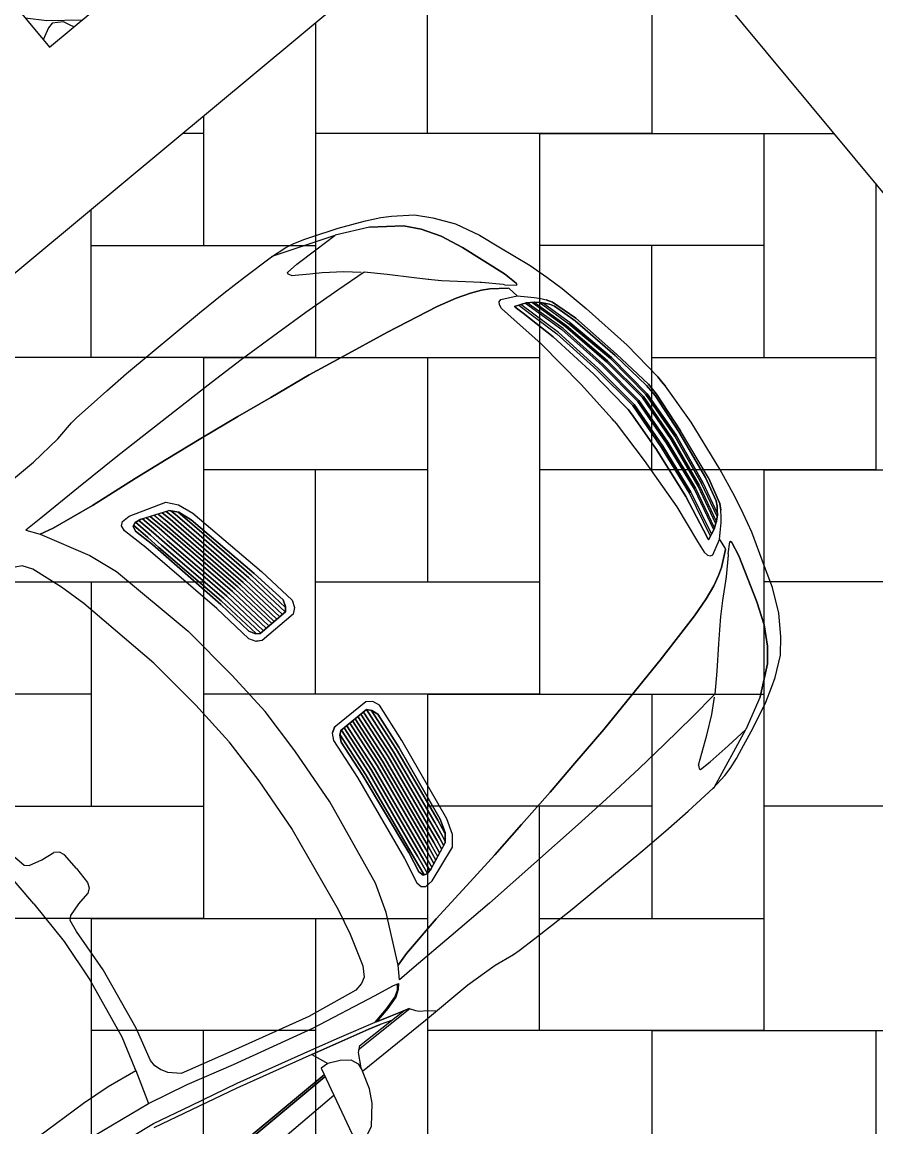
# Model space of a CAD drawing. Header units: millimetres. Extents: x 156050 to 369663, y -269476 to -128786.
# Drawn here: x 263119 to 265404, y -199447 to -196492 of the extents above; entities that cross this region are included whole.
import ezdxf

# ---------------------------------------------------------------- set-up
doc = ezdxf.new("R2010")
doc.units = ezdxf.units.MM
doc.header["$MEASUREMENT"] = 0
doc.linetypes.add('Wipeout_Contour', pattern=[1000, 0, -1000])
doc.layers.add('Situace - koordinační', color=7, linetype='Continuous')
doc.styles.add('GENEROVANÝ_STYL_1', font='Arial.ttf')
doc.dimstyles.new('GENEROVANÝ_STYL__1', dxfattribs={"dimtxt": 600, "dimasz": 456, "dimexe": 0.18, "dimexo": 0.0625, "dimgap": 0, "dimtad": 1, "dimdec": 0, "dimzin": 0, "dimdsep": 46, "dimtxsty": 'GENEROVANÝ_STYL_1', "dimblk": 'ARROWHEAD_2', "dimblk1": 'ARROWHEAD_2', "dimblk2": 'ARROWHEAD_2', "dimcen": 0.09, "dimse1": 1, "dimse2": 1, "dimclrd": 7, "dimclre": 7, "dimclrt": 7, "dimazin": 0, "dimtfac": 1, "dimtdec": 4, "dimtmove": 2, "dimatfit": 3, "dimfxl": 1, "dimtolj": 1, "dimtzin": 0, "dimarcsym": 0})
doc.dimstyles.new('GENEROVANÝ_STYL__2', dxfattribs={"dimtxt": 600, "dimasz": 456, "dimexe": 0.18, "dimexo": 0.0625, "dimgap": 0, "dimtad": 1, "dimdec": 0, "dimzin": 0, "dimdsep": 46, "dimtxsty": 'GENEROVANÝ_STYL_1', "dimblk": 'ARROWHEAD_2', "dimblk1": 'ARROWHEAD_2', "dimblk2": 'ARROWHEAD_2', "dimcen": 0.09, "dimse1": 1, "dimse2": 1, "dimclrd": 7, "dimclre": 7, "dimclrt": 7, "dimazin": 0, "dimtfac": 1, "dimtdec": 4, "dimtmove": 0, "dimatfit": 3, "dimfxl": 1, "dimtolj": 1, "dimtzin": 0, "dimarcsym": 0})

# ---------------------------------------------------------------- blocks, each defined once
blk = doc.blocks.new('*X11')
at = {"layer": 'Situace - koordinační', "color": 253, "linetype": 'Continuous', "lineweight": 13, "true_color": 0xa8a8a8}
for p, q in [((264804.5, -196201.5), (264804.5, -196789.2)), ((264204.5, -196789.2), (264204.5, -196244.5)), ((263904.5, -196494), (263904.5, -196789.2)), ((263904.5, -196494), (263904.5, -197389.2)), ((263604.5, -196743.4), (263604.5, -197089.2)), ((263604.5, -196789.2), (263549.4, -196789.2)), ((264804.5, -196789.2), (263904.5, -196789.2)), ((264504.5, -196789.2), (265293.2, -196789.2)), ((264504.5, -196789.2), (264504.5, -197689.2)), ((265104.5, -196789.2), (265104.5, -197389.2)), ((265404.5, -196923.1), (265404.5, -197689.2)), ((263304.5, -197389.2), (263304.5, -196992.9)), ((263304.5, -197089.2), (263904.5, -197089.2)), ((265104.5, -197089.2), (264504.5, -197089.2)), ((264804.5, -197689.2), (264804.5, -197089.2)), ((263904.5, -197389.2), (263004.5, -197389.2)), ((263604.5, -197389.2), (264504.5, -197389.2)), ((263604.5, -197389.2), (263604.5, -198289.2)), ((264204.5, -197389.2), (264204.5, -197989.2)), ((264504.5, -197389.2), (264504.5, -198289.2)), ((264804.5, -197389.2), (265404.5, -197389.2)), ((264204.5, -197689.2), (263604.5, -197689.2)), ((263904.5, -198289.2), (263904.5, -197689.2)), ((265404.5, -197689.2), (264504.5, -197689.2)), ((265104.5, -197689.2), (266004.5, -197689.2)), ((265104.5, -197689.2), (265104.5, -198589.2)), ((262704.5, -197989.2), (263604.5, -197989.2)), ((263304.5, -197989.2), (263304.5, -198589.2)), ((263604.5, -197989.2), (263604.5, -198889.2)), ((263904.5, -197989.2), (264504.5, -197989.2)), ((265704.5, -197989.2), (265104.5, -197989.2)), ((263304.5, -198289.2), (262704.5, -198289.2)), ((264504.5, -198289.2), (263604.5, -198289.2)), ((264204.5, -198289.2), (265104.5, -198289.2)), ((264204.5, -198289.2), (264204.5, -199189.2)), ((264804.5, -198289.2), (264804.5, -198889.2)), ((265104.5, -198289.2), (265104.5, -199189.2)), ((263004.5, -198589.2), (263604.5, -198589.2)), ((264804.5, -198589.2), (264204.5, -198589.2)), ((264504.5, -199189.2), (264504.5, -198589.2)), ((266004.5, -198589.2), (265104.5, -198589.2)), ((263604.5, -198889.2), (262704.5, -198889.2)), ((263304.5, -198889.2), (264204.5, -198889.2)), ((263304.5, -198889.2), (263304.5, -199789.2)), ((263904.5, -198889.2), (263904.5, -199489.2)), ((264204.5, -198889.2), (264204.5, -199789.2)), ((264504.5, -198889.2), (265104.5, -198889.2)), ((263904.5, -199189.2), (263304.5, -199189.2)), ((263604.5, -199789.2), (263604.5, -199189.2)), ((265104.5, -199189.2), (264204.5, -199189.2)), ((264804.5, -199189.2), (265704.5, -199189.2)), ((264804.5, -199189.2), (264804.5, -200089.2)), ((265404.5, -199189.2), (265404.5, -199789.2))]:
    blk.add_line(p, q, dxfattribs=at)
blk = doc.blocks.new('výplň_1')
at = {"color": 254, "linetype": 'Wipeout_Contour', "lineweight": 0, "ltscale": 14459165.28293714}
blk.add_wipeout([(257736.9, -202722.8), (257704.5, -202761.1), (257472.8, -203118.3), (257287.4, -203501.5), (257151.3, -203904.9), (257066.6, -204322.1), (257034.6, -204746.6), (257055.8, -205171.8), (257129.9, -205591), (257255.7, -205997.7), (257431.3, -206385.5), (257653.9, -206748.4), (293199.4, -249246.5), (293593.1, -249026.5), (259030.8, -207703.9), (259010.1, -207427.9), (259010.7, -207151.1), (259032.5, -206875.2), (259075.4, -206601.8), (259139.1, -206332.5), (259177.9, -206211.2), (260581.5, -208143.5), (260762.6, -208392.9), (294380.6, -248586.5), (294774.4, -248366.5), (262964.5, -210334.7), (261108.9, -208103.2), (260971.3, -207916.8), (260963.2, -207902.5), (260856.1, -207715.7), (260764.9, -207502.7), (260698.9, -207280.6), (260658.9, -207052.4), (260645.5, -206821.1), (260658.9, -206589.8), (260698.9, -206361.5), (260764.9, -206139.4), (260841.1, -205961.6), (261312, -206453), (268416.5, -200545.4), (264580.3, -195932), (259462.5, -200187.6), (257296.6, -202263.4)], dxfattribs=at).dxf.layer = 'Situace - koordinační'
at = {"layer": 'Situace - koordinační', "color": 7, "linetype": 'Continuous', "lineweight": 13, "flags": 128}
blk.add_lwpolyline([(261312, -206453), (268416.5, -200545.4), (264580.3, -195932), (259462.5, -200187.6), (257296.6, -202263.4), (257736.9, -202722.8), (257704.5, -202761.1), (257472.8, -203118.3), (257287.4, -203501.5), (257151.3, -203904.9), (257066.6, -204322.1)], dxfattribs=at)
at = {"layer": 'Situace - koordinační', "color": 253, "linetype": 'Continuous', "lineweight": 13, "true_color": 0xa8a8a8}
blk.add_blockref('*X11', (0, 0), dxfattribs=at)
blk = doc.blocks.new('*X15')
at = {"layer": 'Situace - koordinační', "color": 253, "linetype": 'Continuous', "lineweight": 13, "true_color": 0xa8a8a8}
for p, q in [((263829.4, -195509), (263882.5, -195511.6)), ((263852.2, -195518.5), (263823.8, -195513.6)), ((263867.8, -195535.5), (263852.2, -195518.5)), ((263869.6, -195559.6), (263867.8, -195535.5)), ((263894.2, -195525.6), (263881.2, -195543.5)), ((263868.5, -195574.7), (263869.6, -195559.6)), ((263881.2, -195543.5), (263874.5, -195566.1)), ((263874.5, -195566.1), (263890.4, -195581)), ((263748.1, -195576.5), (263753.2, -195582.5)), ((263753.2, -195582.5), (263791.1, -195594.4)), ((263791.1, -195594.4), (263838.6, -195595.5)), ((263838.6, -195595.5), (263852.2, -195582.5)), ((263852.2, -195582.5), (263868.5, -195574.7)), ((263890.4, -195581), (263937.4, -195582.5)), ((263937.4, -195582.5), (263941.9, -195583)), ((263919.8, -195626.4), (263899.9, -195635.7)), ((263968, -195625.7), (263919.8, -195626.4)), ((263987.2, -195637.5), (263968, -195625.7)), ((263720.5, -195653), (263659.9, -195650)), ((263767.2, -195642.2), (263720.5, -195653)), ((263821.5, -195644.3), (263767.2, -195642.2)), ((263875.9, -195675.9), (263821.5, -195644.3)), ((263899.9, -195635.7), (263897.2, -195656.5)), ((263897.2, -195656.5), (263906.5, -195697.4)), ((263867.9, -195729.8), (263875.9, -195675.9)), ((263906.5, -195697.4), (263940.4, -195711.3)), ((263940.4, -195711.3), (263980.5, -195706)), ((263980.5, -195706), (263995.5, -195708)), ((263995.5, -195708), (264027.2, -195708)), ((264027.2, -195708), (264032.5, -195692)), ((264045.8, -195708), (264030.5, -195796.8)), ((263547.6, -195743.3), (263627.1, -195734.4)), ((263627.1, -195734.4), (263821.5, -195743.7)), ((263821.5, -195743.7), (263867.9, -195729.8)), ((263605.8, -195752.7), (263604.9, -195821.1)), ((263776.4, -195772.3), (263605.8, -195752.7)), ((263949.3, -195755.4), (263776.4, -195772.3)), ((264012.2, -195761.4), (263949.3, -195755.4)), ((264019.9, -195781.9), (264012.2, -195761.4)), ((263498.6, -195802.8), (263478, -195809.9)), ((263490.3, -195791), (263490.3, -195790.9)), ((263490.3, -195791), (263490.3, -195791)), ((263562.5, -195803.8), (263498.6, -195802.8)), ((263577.8, -195822.8), (263562.5, -195803.8)), ((264009.2, -195853.4), (264019.9, -195781.9)), ((264030.5, -195796.8), (264046.3, -195848.8)), ((263478, -195809.9), (263467.2, -195834.4)), ((263467.2, -195834.4), (263498.6, -195859.8)), ((263583.2, -195842.9), (263577.8, -195822.8)), ((263604.9, -195821.1), (263613.6, -195879.5)), ((263430.6, -195866.4), (263403.6, -195863)), ((263556.7, -195878.3), (263430.6, -195866.4)), ((263498.6, -195859.8), (263564.8, -195872.2)), ((263564.8, -195872.2), (263577.8, -195859.8)), ((263577.8, -195859.8), (263583.2, -195842.9)), ((264012.3, -195877.1), (264009.2, -195853.4)), ((263581.2, -195890.3), (263556.7, -195878.3)), ((263588.2, -195901.5), (263581.2, -195890.3)), ((263613.6, -195879.5), (263606.3, -195971.3)), ((263589.7, -195932.4), (263588.2, -195901.5)), ((263576.9, -195955.5), (263589.7, -195932.4)), ((263518.5, -195988.5), (263556.7, -195967.4)), ((263548.3, -195973.3), (263538.7, -195988.1)), ((263577.3, -195966), (263548.3, -195973.3)), ((263556.7, -195967.4), (263576.9, -195955.5)), ((263585.5, -195973.3), (263577.3, -195966)), ((263592.2, -195991.9), (263585.5, -195973.3)), ((263606.3, -195971.3), (263612.2, -196001.4)), ((263443.4, -196016.1), (263518.5, -195988.5)), ((263538.7, -195988.1), (263535.9, -196005.7)), ((263535.9, -196005.7), (263548.3, -196017.6)), ((263585.5, -196017.6), (263591.2, -196006.9)), ((263591.2, -196006.9), (263592.2, -195991.9)), ((263612.2, -196001.4), (263623.7, -196010)), ((263623.7, -196010), (263840.2, -196014.3)), ((263840.2, -196014.3), (263847.7, -196014)), ((263263.2, -196022.5), (263212.9, -196021.6)), ((263217.4, -196017.9), (263254.7, -196020.8)), ((263254.7, -196020.8), (263443.4, -196016.1)), ((263296.8, -196026.2), (263263.2, -196022.5)), ((263313.2, -196036), (263296.8, -196026.2)), ((263312, -196054.6), (263313.2, -196036)), ((263545.3, -196027.6), (263519.2, -196050.2)), ((263563.7, -196025.9), (263545.3, -196027.6)), ((263548.3, -196017.6), (263563.6, -196021.3)), ((263563.6, -196021.3), (263585.5, -196017.6)), ((263576.9, -196027.6), (263563.7, -196025.9)), ((263582.7, -196052.6), (263576.9, -196027.6)), ((263650.8, -196026.1), (263616.6, -196053.6)), ((263797.5, -196032.2), (263650.8, -196026.1)), ((263819, -196037.8), (263797.5, -196032.2)), ((263309.3, -196101.7), (263312, -196054.6)), ((263519.2, -196050.2), (263515.5, -196074.7)), ((263576.9, -196092.9), (263583.9, -196072.3)), ((263583.9, -196072.3), (263582.7, -196052.6)), ((263616.6, -196053.6), (263596.2, -196113.3)), ((263137.8, -196106.5), (263132, -196088.9)), ((263135.2, -196086.2), (263136.2, -196095.9)), ((263136.2, -196095.9), (263150.2, -196140.5)), ((263273.6, -196140.5), (263309.3, -196101.7)), ((263319.6, -196086), (263303.3, -196111.5)), ((263392, -196074.8), (263319.6, -196086)), ((263514.4, -196086), (263392, -196074.8)), ((263532.3, -196103.1), (263514.4, -196086)), ((263515.5, -196074.7), (263530.3, -196091)), ((263530.3, -196091), (263545.3, -196092.9)), ((263545.3, -196092.9), (263576.9, -196092.9)), ((263127.9, -196178), (263137.8, -196106.5)), ((263303.3, -196111.5), (263296.8, -196129.4)), ((263296.8, -196129.4), (263319.6, -196167.8)), ((263548.3, -196121.4), (263532.3, -196103.1)), ((263536.8, -196150.1), (263548.3, -196121.4)), ((263596.2, -196113.3), (263599.1, -196187.3)), ((263150.2, -196140.5), (263203.6, -196154.8)), ((263179.9, -196156), (263153.9, -196178.6)), ((263198.3, -196154.4), (263179.9, -196156)), ((263211.6, -196156), (263198.3, -196154.4)), ((263203.6, -196154.8), (263253.6, -196154.1)), ((263217.3, -196181), (263211.6, -196156)), ((263253.6, -196154.1), (263273.6, -196140.5)), ((263514.4, -196167.8), (263536.8, -196150.1)), ((263076.3, -196204.7), (263127.9, -196178)), ((263153.9, -196178.6), (263150.2, -196203.1)), ((263218.6, -196200.7), (263217.3, -196181)), ((263319.6, -196167.8), (263356.8, -196183.3)), ((263356.8, -196183.3), (263443.2, -196192.1)), ((263443.2, -196192.1), (263514.4, -196167.8)), ((263599.1, -196187.3), (263616.6, -196198.2)), ((263054.1, -196205.9), (262981.3, -196214.2)), ((262998.4, -196200), (263076.3, -196204.7)), ((263182.4, -196225.3), (263054.1, -196205.9)), ((263150.2, -196203.1), (263164.9, -196219.4)), ((263164.9, -196219.4), (263179.9, -196221.3)), ((263223.9, -196198.2), (263200.9, -196333.5)), ((263211.6, -196221.3), (263218.6, -196200.7)), ((263565.1, -196198.2), (263223.9, -196198.2)), ((263579.9, -196236.7), (263565.1, -196198.2)), ((263616.6, -196198.2), (263624.1, -196199.9)), ((263179.9, -196221.3), (263211.6, -196221.3)), ((263204.7, -196268.9), (263182.4, -196225.3)), ((263182.4, -196354.6), (263204.7, -196268.9)), ((263200.9, -196333.5), (263208.2, -196361.1)), ((263031.3, -196364.8), (263182.4, -196354.6)), ((263208.2, -196361.1), (263223.9, -196354.6)), ((263223.9, -196354.6), (263356.5, -196377.1)), ((263096.3, -196385.7), (263083.6, -196423.6)), ((263126.3, -196379.1), (263096.3, -196385.7)), ((263408.7, -196379.1), (263126.3, -196379.1)), ((263356.5, -196377.1), (263419.1, -196370.4)), ((263083.6, -196423.6), (263091.2, -196436.8)), ((263127.2, -196480.2), (263185.3, -196487.2)), ((263185.3, -196487.2), (263280.9, -196485.3)), ((263190.3, -196506.5), (263175.9, -196538.7)), ((263199.9, -196494.8), (263190.3, -196506.5)), ((263230, -196491.1), (263199.9, -196494.8)), ((263251.3, -196501.3), (263230, -196491.1)), ((263258.4, -196504), (263251.3, -196501.3))]:
    blk.add_line(p, q, dxfattribs=at)
for p in [(264027.2, -195708), (263576.9, -196092.9), (263211.6, -196221.3)]:
    blk.add_point(p, dxfattribs=at)
blk = doc.blocks.new('výplň_3')
at = {"color": 254, "linetype": 'Wipeout_Contour', "lineweight": 0, "ltscale": 1313746.927634624}
blk.add_wipeout([(263859.5, -195483.9), (262936.8, -196251.2), (263192.6, -196558.8), (264115.3, -195791.5)], dxfattribs=at).dxf.layer = 'Situace - koordinační'
at = {"layer": 'Situace - koordinační', "color": 7, "linetype": 'Continuous', "lineweight": 13, "flags": 128}
blk.add_lwpolyline([(263859.5, -195483.9), (262936.8, -196251.2), (263192.6, -196558.8), (264115.3, -195791.5)], close=True, dxfattribs=at)
at = {"layer": 'Situace - koordinační', "color": 253, "linetype": 'Continuous', "lineweight": 13, "true_color": 0xa8a8a8}
blk.add_blockref('*X15', (0, 0), dxfattribs=at)
blk = doc.blocks.new('Luxusní auto 2 27')
at = {"layer": 'Situace - koordinační', "color": 253, "linetype": 'Continuous', "lineweight": 13, "true_color": 0xa8a8a8}
for p, q in [((-296.4, 924.6), (-461.3, 859.5)), ((-339.2, 918.8), (-362.1, 913.6)), ((-293.6, 924.6), (-339.2, 918.8)), ((-293.6, 924.6), (-296.4, 924.6)), ((-296.4, 924.6), (-293.6, 924.6)), ((-202.8, 928.8), (-293.6, 924.6)), ((-133, 931.1), (-202.8, 928.8)), ((-49.6, 932.3), (-133, 931.1)), ((204, 932.3), (-49.6, 932.3)), ((274.1, 930.3), (204, 932.3)), ((330.9, 928.7), (274.1, 930.3)), ((383.1, 926.4), (330.9, 928.7)), ((401.9, 924.9), (383.1, 926.4)), ((457.5, 915.4), (401.9, 924.9)), ((-408.1, 897.3), (-479.4, 868.8)), ((-392.5, 903.6), (-408.1, 897.3)), ((-362.1, 913.6), (-392.5, 903.6)), ((547.8, 909.5), (457.5, 915.4)), ((695.5, 909.4), (547.8, 909.5)), ((-479.4, 868.8), (-548.9, 837.4)), ((-546.4, 817.5), (-461.3, 859.5)), ((-461.3, 859.5), (-461.4, 859.5)), ((-461.3, 859.5), (-461.4, 859.5)), ((-396.5, 862.9), (-461.3, 859.5)), ((-332.7, 865.5), (-396.5, 862.9)), ((-299.7, 864.5), (-332.7, 865.5)), ((-302.9, 851.7), (-298.2, 859.8)), ((-298.2, 859.8), (-299.7, 864.5)), ((-548.9, 837.4), (-585.6, 817.6)), ((-302.9, 851.7), (-343.7, 823.6)), ((-610.1, 802.9), (-659.3, 766.1)), ((-546.4, 817.5), (-617.9, 762.1)), ((-617.9, 762.1), (-546.4, 817.5)), ((-585.6, 817.6), (-610.1, 802.9)), ((-370.9, 805), (-417.3, 770.6)), ((-343.7, 823.6), (-370.9, 805)), ((-417.3, 770.6), (-451.7, 739.6)), ((46, 768.1), (363.3, 778)), ((363.3, 778), (498, 780.2)), ((498, 780.2), (627.9, 781.6)), ((627.9, 781.6), (680, 782.4)), ((680, 782.4), (657.2, 749.4)), ((680, 782.4), (657.2, 749.4)), ((-659.3, 766.1), (-692.1, 728.4)), ((-617.9, 762.1), (-648.4, 725.1)), ((-648.4, 725.1), (-617.9, 762.1)), ((-457.5, 733.9), (-372.8, 742.4)), ((-372.8, 742.4), (-268.4, 750.9)), ((-268.4, 750.9), (-174.9, 756.9)), ((-174.9, 756.9), (-54.6, 764.1)), ((-54.6, 764.1), (46, 768.1)), ((620.2, 739.5), (500.4, 719.4)), ((500.4, 719.4), (620.2, 739.4)), ((657.2, 749.4), (591.6, 620.5)), ((657.2, 749.4), (591.6, 620.5)), ((657.2, 749.4), (620.2, 739.5)), ((620.2, 739.4), (657.2, 749.4)), ((639.3, 744.6), (639.3, 744.5)), ((-692.1, 728.4), (-728.5, 676.8)), ((-648.4, 725.1), (-678.1, 676)), ((-678.1, 676), (-648.4, 725.1)), ((-501, 690.3), (-457.5, 733.9)), ((500.4, 719.4), (366.4, 701.5)), ((366.4, 701.4), (500.4, 719.4)), ((474.8, 715.9), (474.8, 716)), ((474.8, 716), (474.8, 715.9)), ((476, 716.1), (476, 716.1)), ((731.8, 690.6), (748, 715.7)), ((748, 715.7), (764.4, 724.7)), ((-551.5, 636.9), (-501, 690.3)), ((-551.5, 636.9), (-501, 690.3)), ((270, 688.1), (162.7, 671)), ((162.7, 671), (270, 688.1)), ((366.4, 701.5), (270, 688.1)), ((270, 688.1), (366.4, 701.4)), ((703.6, 603.8), (731.8, 690.6)), ((-728.5, 676.8), (-758.8, 613.2)), ((-678.1, 676), (-702.5, 616.1)), ((-702.5, 616.1), (-678.1, 676)), ((49.1, 653.8), (-51.5, 636)), ((-51.5, 635.9), (49.1, 653.8)), ((162.7, 671), (49.1, 653.8)), ((49.1, 653.8), (162.7, 671)), ((-577.5, 609.4), (-551.5, 636.9)), ((-577.5, 609.4), (-551.5, 636.9)), ((-51.5, 636), (-169.3, 616.7)), ((-169.3, 616.7), (-51.5, 635.9)), ((443.2, 634.2), (343.8, 600)), ((465.8, 635), (443.2, 634.2)), ((475.5, 627.4), (465.8, 635)), ((478.1, 612), (475.5, 627.4)), ((-758.8, 613.2), (-778.3, 556.1)), ((-702.5, 616.1), (-744, 490.9)), ((-744, 490.9), (-702.5, 616.1)), ((-602.2, 583.5), (-577.5, 609.4)), ((-578.7, 608.2), (-577.5, 609.4)), ((-264.5, 598.2), (-403.5, 571)), ((-403.5, 571), (-264.5, 598.2)), ((-169.3, 616.7), (-264.5, 598.2)), ((-264.5, 598.2), (-169.3, 616.7)), ((343.8, 600), (322, 573.5)), ((424.6, 608), (351.5, 577.8)), ((390.1, 593.4), (383.3, 558.3)), ((392.9, 558.3), (400.1, 597.8)), ((400.1, 597.8), (392.9, 558.3)), ((410.2, 601.8), (402.4, 558.3)), ((402.4, 558.3), (410.2, 601.8)), ((420.5, 606.1), (412.2, 558.3)), ((412.2, 558.3), (420.5, 606.1)), ((421.7, 558.3), (430.4, 608.8)), ((430.4, 608.8), (421.7, 558.3)), ((424.6, 608), (441.8, 611.1)), ((441.8, 611.1), (424.6, 608)), ((431.5, 558.3), (440.5, 610.8)), ((440.5, 610.8), (431.5, 558.3)), ((449.5, 607.9), (441, 558.3)), ((441, 558.3), (449.5, 607.9)), ((441.8, 611.1), (451.6, 607.1)), ((451.6, 607.1), (441.8, 611.1)), ((455.7, 593), (443, 536.2)), ((443, 536.2), (455.7, 593)), ((451.6, 607.1), (455.7, 593)), ((455.7, 593), (451.6, 607.1)), ((462.4, 541.1), (478.1, 612)), ((591.6, 620.5), (563.8, 541.7)), ((591.6, 620.5), (563.8, 541.7)), ((686.1, 532.4), (703.6, 603.8)), ((-633.7, 555), (-602.2, 583.5)), ((-403.5, 571), (-549.4, 538)), ((-549.4, 538), (-403.5, 571)), ((322, 573.5), (306.9, 531.8)), ((351.5, 577.8), (333.9, 557.4)), ((333.9, 557.4), (351.5, 577.8)), ((344.9, 558.3), (348.5, 574)), ((348.5, 574), (344.9, 558.3)), ((354.5, 558.3), (358.9, 580.8)), ((358.9, 580.8), (354.5, 558.3)), ((363.9, 558.3), (369.2, 584.9)), ((369.2, 584.9), (363.9, 558.3)), ((373.8, 558.3), (379.9, 589.3)), ((379.9, 589.3), (373.8, 558.3)), ((-778.3, 556.1), (-811, 464)), ((-681.4, 512.1), (-633.7, 555)), ((-549.4, 538), (-602.8, 523)), ((-602.8, 523), (-549.4, 538)), ((333.9, 557.4), (321.3, 520.8)), ((321.3, 520.8), (333.9, 557.4)), ((335.4, 558.3), (328.3, 519.3)), ((328.3, 519.3), (335.4, 558.3)), ((335.6, 559.4), (335.4, 558.3)), ((335.4, 558.3), (335.6, 559.4)), ((337.9, 519.3), (344.9, 558.3)), ((344.9, 558.3), (337.9, 519.3)), ((348.1, 519.3), (354.5, 558.3)), ((354.5, 558.3), (348.1, 519.3)), ((363.9, 558.3), (357.6, 519.3)), ((357.6, 519.3), (363.9, 558.3)), ((367.5, 519.3), (373.8, 558.3)), ((373.8, 558.3), (367.5, 519.3)), ((383.3, 558.3), (377, 519.3)), ((377, 519.3), (383.3, 558.3)), ((386.1, 519.3), (392.9, 558.3)), ((392.9, 558.3), (386.1, 519.3)), ((402.4, 558.3), (395.6, 519.3)), ((395.6, 519.3), (402.4, 558.3)), ((443, 536.2), (405.7, 295.7)), ((405.7, 295.7), (443, 536.2)), ((412.2, 558.3), (405.9, 519.3)), ((405.9, 519.3), (412.2, 558.3)), ((415.4, 519.3), (421.7, 558.3)), ((421.7, 558.3), (415.4, 519.3)), ((420.4, 294), (462.4, 541.1)), ((425.7, 519.3), (431.5, 558.3)), ((431.5, 558.3), (425.7, 519.3)), ((441, 558.3), (435.1, 519.3)), ((435.1, 519.3), (441, 558.3)), ((563.8, 541.7), (518.1, 296.6)), ((563.8, 541.7), (518.1, 296.6)), ((643.4, 289.6), (686.1, 532.4)), ((-722.9, 470.4), (-681.4, 512.1)), ((-681.4, 512.1), (-679, 514.3)), ((-641.1, 509.2), (-668.3, 496.4)), ((-668.3, 496.4), (-641.1, 509.1)), ((-602.8, 523), (-641.1, 509.2)), ((-641.1, 509.1), (-602.8, 523)), ((306.9, 531.8), (265.3, 293.9)), ((321.3, 520.8), (283.7, 302.4)), ((283.7, 302.4), (321.3, 520.8)), ((328.3, 519.3), (292.4, 303.1)), ((292.4, 303.1), (328.3, 519.3)), ((301.9, 303), (337.9, 519.3)), ((337.9, 519.3), (301.9, 303)), ((312.1, 303.1), (348.1, 519.3)), ((348.1, 519.3), (312.1, 303.1)), ((357.6, 519.3), (321.5, 303)), ((321.5, 303), (357.6, 519.3)), ((331.4, 303.1), (367.5, 519.3)), ((367.5, 519.3), (331.4, 303.1)), ((377, 519.3), (340.8, 303)), ((340.8, 303), (377, 519.3)), ((349.8, 303.1), (386.1, 519.3)), ((386.1, 519.3), (349.8, 303.1)), ((395.6, 519.3), (359.3, 303)), ((359.3, 303), (395.6, 519.3)), ((369.6, 303.1), (405.9, 519.3)), ((405.9, 519.3), (369.6, 303.1)), ((415.4, 519.3), (378.9, 303)), ((378.9, 303), (415.4, 519.3)), ((388.7, 303.1), (425.7, 519.3)), ((425.7, 519.3), (388.7, 303.1)), ((435.1, 519.3), (398.2, 303)), ((398.2, 303), (435.1, 519.3)), ((-744, 490.9), (-751.7, 451.2)), ((-751.7, 451.2), (-744, 490.9)), ((-688, 484.8), (-727.3, 454.9)), ((-727.3, 454.9), (-688, 484.8)), ((-668.3, 496.4), (-688, 484.8)), ((-688, 484.8), (-668.3, 496.4)), ((-811, 464), (-825, 411.1)), ((-751.7, 451.2), (-751.1, 447)), ((-751.1, 447), (-751.7, 451.2)), ((-751.1, 447), (-749, 446.4)), ((-749, 446.4), (-751.1, 447)), ((-725, 468.4), (-749, 446.4)), ((-731.9, 423.6), (-728.5, 452.3)), ((-731.9, 423.6), (-728.5, 452.3)), ((-692.1, 444.1), (-731.9, 423.6)), ((-728.5, 452.3), (-727.3, 454.9)), ((-728.5, 452.3), (-727.3, 454.9)), ((-725.3, 468.1), (-722.9, 470.4)), ((-722.9, 470.4), (-722.6, 470.8)), ((-685.1, 442.2), (-692.1, 444.1)), ((-731.9, 423.6), (-751.6, 403.7)), ((-680.4, 435.7), (-685.1, 442.2)), ((-683.3, 390.8), (-678.7, 424.2)), ((-678.7, 424.2), (-680.4, 435.7)), ((-825, 411.1), (-837.5, 361.5)), ((-751.3, 385.2), (-779, 277.6)), ((-764.4, 391.5), (-776.2, 377.6)), ((-770.5, 277.6), (-741, 392.1)), ((-736.6, 394.5), (-766.7, 277.6)), ((-751.6, 403.7), (-764.4, 391.5)), ((-738.7, 393.7), (-757.7, 380.9)), ((-757.7, 380.9), (-738.7, 393.7)), ((-754.2, 277.6), (-724.9, 399.2)), ((-719.4, 401.5), (-749.2, 277.6)), ((-708.4, 405.9), (-738.7, 393.7)), ((-738.7, 393.7), (-708.4, 405.9)), ((-715.2, 377.4), (-708.8, 403.8)), ((-708.8, 403.8), (-715.2, 377.4)), ((-708.8, 403.8), (-708.4, 405.9)), ((-708.4, 405.9), (-708.8, 403.8)), ((-699.7, 283.7), (-683.3, 390.8)), ((-837.5, 361.5), (-853, 279.3)), ((-795.1, 277.6), (-772.5, 365.8)), ((-794.1, 350.5), (-785.1, 365.6)), ((-785.1, 365.6), (-794.1, 350.5)), ((-766.6, 372.5), (-791, 277.6)), ((-782.9, 368.4), (-785.1, 365.6)), ((-778, 359), (-784, 351.1)), ((-784, 351.1), (-778, 359)), ((-776.2, 377.6), (-782.9, 368.4)), ((-782.8, 277.6), (-755.9, 382.1)), ((-769, 370.2), (-778, 359)), ((-778, 359), (-769, 370.2)), ((-757.7, 380.9), (-769, 370.2)), ((-769, 370.2), (-757.7, 380.9)), ((-735.8, 277.7), (-715.2, 377.4)), ((-715.2, 377.4), (-735.8, 277.7)), ((-814.7, 277.6), (-794.1, 350.5)), ((-794.1, 350.5), (-814.7, 277.6)), ((-791.3, 338.2), (-809.2, 272.8)), ((-809.2, 272.8), (-791.3, 338.2)), ((-784, 351.1), (-791.3, 338.2)), ((-791.3, 338.2), (-784, 351.1)), ((269.5, 198.4), (283.7, 302.4)), ((283.7, 302.4), (269.5, 198.4)), ((277.3, 178.9), (292.4, 303.1)), ((292.4, 303.1), (277.3, 178.9)), ((285.6, 169.7), (301.9, 303)), ((301.9, 303), (285.6, 169.7)), ((295.8, 169.6), (312.1, 303.1)), ((312.1, 303.1), (295.8, 169.6)), ((321.5, 303), (305.2, 169.6)), ((305.2, 169.6), (321.5, 303)), ((315, 169.5), (331.4, 303.1)), ((331.4, 303.1), (315, 169.5)), ((340.8, 303), (324.5, 169.4)), ((324.5, 169.4), (340.8, 303)), ((333.5, 169.4), (349.8, 303.1)), ((349.8, 303.1), (333.5, 169.4)), ((359.3, 303), (343, 169.4)), ((343, 169.4), (359.3, 303)), ((353.2, 169.4), (369.6, 303.1)), ((369.6, 303.1), (353.2, 169.4)), ((378.9, 303), (362.7, 169.4)), ((362.7, 169.4), (378.9, 303)), ((372.5, 169.4), (388.7, 303.1)), ((388.7, 303.1), (372.5, 169.4)), ((398.2, 303), (382.6, 175.3)), ((382.6, 175.3), (398.2, 303)), ((405.7, 295.7), (393.6, 193.3)), ((393.6, 193.3), (405.7, 295.7)), ((518.1, 296.6), (503.6, 132)), ((518.1, 296.6), (503.6, 132)), ((-853, 279.3), (-874.6, 133.9)), ((-814.7, 277.6), (-837.5, 133.7)), ((-809.2, 272.8), (-832.1, 133)), ((-832.1, 133), (-809.2, 272.8)), ((-795.1, 277.6), (-820.9, 135.1)), ((-820.9, 135.1), (-795.1, 277.6)), ((-816.8, 135.1), (-791, 277.6)), ((-791, 277.6), (-816.8, 135.1)), ((-782.8, 277.6), (-807.3, 135.1)), ((-807.3, 135.1), (-782.8, 277.6)), ((-803.4, 135.1), (-779, 277.6)), ((-779, 277.6), (-803.4, 135.1)), ((-770.5, 277.6), (-791.7, 135.1)), ((-791.7, 135.1), (-770.5, 277.6)), ((-787.9, 135.1), (-766.7, 277.6)), ((-766.7, 277.6), (-787.9, 135.1)), ((-754.2, 277.6), (-774.7, 135.1)), ((-774.7, 135.1), (-754.2, 277.6)), ((-769.8, 135.1), (-749.2, 277.6)), ((-749.2, 277.6), (-769.8, 135.1)), ((-756.2, 131.4), (-735.8, 277.7)), ((-735.8, 277.7), (-756.2, 131.4)), ((-712.1, 132), (-699.7, 283.7)), ((265.3, 293.9), (251.5, 182.6)), ((406.6, 176.7), (420.4, 294)), ((629, 131.5), (643.4, 289.6)), ((251.5, 182.6), (259.1, 164)), ((275.7, 180.5), (269.5, 198.4)), ((269.5, 198.4), (275.7, 180.5)), ((285.1, 169.7), (275.7, 180.5)), ((275.7, 180.5), (285.1, 169.7)), ((393.6, 193.3), (384.5, 176.5)), ((384.5, 176.5), (393.6, 193.3)), ((259.1, 164), (273.5, 152.1)), ((273.5, 152.1), (382.2, 151.3)), ((373.9, 168.9), (285.1, 169.7)), ((285.1, 169.7), (373.9, 168.9)), ((384.5, 176.5), (373.9, 168.9)), ((373.9, 168.9), (384.5, 176.5)), ((381.9, 151.3), (395, 159.2)), ((382.2, 151.3), (396, 159.5)), ((396, 159.5), (406.6, 176.7)), ((-874.6, 133.9), (-882.9, 16.1)), ((-851.1, 17.3), (-837.5, 133.7)), ((-837.5, 133.7), (-851.1, 17.3)), ((-832.1, 133), (-845.5, 17.8)), ((-845.5, 17.8), (-832.1, 133)), ((-820.9, 135.1), (-832.3, 0)), ((-832.3, 0), (-820.9, 135.1)), ((-828.2, 0), (-816.8, 135.1)), ((-816.8, 135.1), (-828.2, 0)), ((-807.3, 135.1), (-820, 0)), ((-820, 0), (-807.3, 135.1)), ((-816.2, 0), (-803.4, 135.1)), ((-803.4, 135.1), (-816.2, 0)), ((-791.7, 135.1), (-803.8, 0)), ((-803.8, 0), (-791.7, 135.1)), ((-799.9, 0), (-787.9, 135.1)), ((-787.9, 135.1), (-799.9, 0)), ((-774.7, 135.1), (-787.3, 0)), ((-787.3, 0), (-774.7, 135.1)), ((-782.4, 0), (-769.8, 135.1)), ((-769.8, 135.1), (-782.4, 0)), ((-765.3, 14.7), (-756.2, 131.4)), ((-756.2, 131.4), (-765.3, 14.7)), ((-717.2, 8.4), (-712.1, 132)), ((503.6, 132), (497.6, 0)), ((503.6, 132), (497.6, 0)), ((623.8, 0.2), (629, 131.5)), ((1261.5, 129.8), (1256.2, 96.1)), ((1302, 0.2), (1304.3, 129.1)), ((1256.2, 96.1), (1246.2, 86.7)), ((1155.3, 48.2), (1160.9, 62.1)), ((1160.9, 62.1), (1173.2, 71)), ((1210.3, 77), (1173.2, 71)), ((1246.2, 86.7), (1210.3, 77)), ((1154.4, 0), (1155.3, 48.2)), ((-882.9, 0), (-882.9, 16.1)), ((-882.9, 16.1), (-882.9, 0)), ((-882.9, 0), (-882.9, 16.1)), ((-882.9, 16.1), (-882.9, 0)), ((-882.9, 0), (-882.9, -16.1)), ((-882.9, -16.1), (-882.9, 0)), ((-882.9, 0), (-882.9, -16.1)), ((-882.9, -16.1), (-882.9, 0)), ((-851.1, 0), (-851.1, 17.3)), ((-851.1, 17.3), (-851.1, 0)), ((-845.5, 17.8), (-845.6, 0)), ((-845.6, 0), (-845.5, 17.8)), ((-820.9, -135.1), (-832.3, 0)), ((-832.3, 0), (-820.9, -135.1)), ((-828.2, 0), (-816.8, -135.1)), ((-816.8, -135.1), (-828.2, 0)), ((-807.3, -135.1), (-820, 0)), ((-820, 0), (-807.3, -135.1)), ((-816.2, 0), (-803.4, -135.1)), ((-803.4, -135.1), (-816.2, 0)), ((-791.7, -135.1), (-803.8, 0)), ((-803.8, 0), (-791.7, -135.1)), ((-799.9, 0), (-787.9, -135.1)), ((-787.9, -135.1), (-799.9, 0)), ((-774.7, -135.1), (-787.3, 0)), ((-787.3, 0), (-774.7, -135.1)), ((-782.4, 0), (-769.8, -135.1)), ((-769.8, -135.1), (-782.4, 0)), ((-766, 0), (-765.3, 14.7)), ((-765.3, 14.7), (-766, 0)), ((-717.2, 0), (-717.2, 8.4)), ((-717.2, 0), (-717.2, -8.4)), ((503.6, -132), (497.6, 0)), ((503.6, -132), (497.6, 0)), ((1154.4, 0), (1155.3, -48.2)), ((-874.6, -133.9), (-882.9, -16.1)), ((-851.1, 0), (-851.1, -17.3)), ((-851.1, -17.3), (-851.1, 0)), ((-851.1, -17.3), (-837.5, -133.7)), ((-837.5, -133.7), (-851.1, -17.3)), ((-845.5, -17.8), (-845.6, 0)), ((-845.6, 0), (-845.5, -17.8)), ((-832.1, -133), (-845.5, -17.8)), ((-845.5, -17.8), (-832.1, -133)), ((-766, 0), (-765.3, -14.7)), ((-765.3, -14.7), (-766, 0)), ((-765.3, -14.7), (-756.2, -131.4)), ((-756.2, -131.4), (-765.3, -14.7)), ((-717.2, -8.4), (-712.1, -132)), ((623.8, -0.2), (629, -131.5)), ((1302, -0.2), (1304.3, -129.1)), ((1155.3, -48.2), (1160.9, -62.1)), ((1160.9, -62.1), (1173.2, -71)), ((1210.3, -77), (1173.2, -71)), ((1246.2, -86.7), (1210.3, -77)), ((1256.2, -96.1), (1246.2, -86.7)), ((1261.5, -129.8), (1256.2, -96.1)), ((-853, -279.3), (-874.6, -133.9)), ((-814.7, -277.6), (-837.5, -133.7)), ((-809.2, -272.8), (-832.1, -133)), ((-832.1, -133), (-809.2, -272.8)), ((-795.1, -277.6), (-820.9, -135.1)), ((-820.9, -135.1), (-795.1, -277.6)), ((-816.8, -135.1), (-791, -277.6)), ((-791, -277.6), (-816.8, -135.1)), ((-782.8, -277.6), (-807.3, -135.1)), ((-807.3, -135.1), (-782.8, -277.6)), ((-803.4, -135.1), (-779, -277.6)), ((-779, -277.6), (-803.4, -135.1)), ((-770.5, -277.6), (-791.7, -135.1)), ((-791.7, -135.1), (-770.5, -277.6)), ((-787.9, -135.1), (-766.7, -277.6)), ((-766.7, -277.6), (-787.9, -135.1)), ((-754.2, -277.6), (-774.7, -135.1)), ((-774.7, -135.1), (-754.2, -277.6)), ((-769.8, -135.1), (-749.2, -277.6)), ((-749.2, -277.6), (-769.8, -135.1)), ((-756.2, -131.4), (-735.8, -277.7)), ((-735.8, -277.7), (-756.2, -131.4)), ((-712.1, -132), (-699.7, -283.7)), ((518.1, -296.6), (503.6, -132)), ((518.1, -296.6), (503.6, -132)), ((629, -131.5), (643.4, -289.6)), ((1272.6, -254.6), (1261.5, -129.8)), ((1304.3, -129.1), (1317.3, -252.4)), ((251.5, -182.6), (259.1, -164)), ((259.1, -164), (273.5, -152.1)), ((273.5, -152.1), (382.2, -151.3)), ((285.1, -169.7), (275.7, -180.5)), ((275.7, -180.5), (285.1, -169.7)), ((373.9, -168.9), (285.1, -169.7)), ((285.1, -169.7), (373.9, -168.9)), ((285.6, -169.7), (301.9, -303)), ((301.9, -303), (285.6, -169.7)), ((295.8, -169.6), (312.1, -303.1)), ((312.1, -303.1), (295.8, -169.6)), ((321.5, -303), (305.2, -169.6)), ((305.2, -169.6), (321.5, -303)), ((315, -169.5), (331.4, -303.1)), ((331.4, -303.1), (315, -169.5)), ((340.8, -303), (324.5, -169.4)), ((324.5, -169.4), (340.8, -303)), ((333.5, -169.4), (349.8, -303.1)), ((349.8, -303.1), (333.5, -169.4)), ((359.3, -303), (343, -169.4)), ((343, -169.4), (359.3, -303)), ((353.2, -169.4), (369.6, -303.1)), ((369.6, -303.1), (353.2, -169.4)), ((378.9, -303), (362.7, -169.4)), ((362.7, -169.4), (378.9, -303)), ((372.5, -169.4), (388.7, -303.1)), ((388.7, -303.1), (372.5, -169.4)), ((384.5, -176.5), (373.9, -168.9)), ((373.9, -168.9), (384.5, -176.5)), ((381.9, -151.3), (395, -159.2)), ((382.2, -151.3), (396, -159.5)), ((398.2, -303), (382.6, -175.3)), ((382.6, -175.3), (398.2, -303)), ((393.6, -193.3), (384.5, -176.5)), ((384.5, -176.5), (393.6, -193.3)), ((396, -159.5), (406.6, -176.7)), ((406.6, -176.7), (420.4, -294)), ((265.3, -293.9), (251.5, -182.6)), ((275.7, -180.5), (269.5, -198.4)), ((269.5, -198.4), (275.7, -180.5)), ((269.5, -198.4), (283.7, -302.4)), ((283.7, -302.4), (269.5, -198.4)), ((277.3, -178.9), (292.4, -303.1)), ((292.4, -303.1), (277.3, -178.9)), ((405.7, -295.7), (393.6, -193.3)), ((393.6, -193.3), (405.7, -295.7)), ((1304.3, -431.1), (1272.6, -254.6)), ((1317.3, -252.4), (1349, -424.2)), ((-837.5, -361.5), (-853, -279.3)), ((-814.7, -277.6), (-794.1, -350.5)), ((-794.1, -350.5), (-814.7, -277.6)), ((-791.3, -338.2), (-809.2, -272.8)), ((-809.2, -272.8), (-791.3, -338.2)), ((-795.1, -277.6), (-772.5, -365.8)), ((-766.6, -372.5), (-791, -277.6)), ((-782.8, -277.6), (-755.9, -382.1)), ((-751.3, -385.2), (-779, -277.6)), ((-770.5, -277.6), (-741, -392.1)), ((-736.6, -394.5), (-766.7, -277.6)), ((-754.2, -277.6), (-724.9, -399.2)), ((-719.4, -401.5), (-749.2, -277.6)), ((-735.8, -277.7), (-715.2, -377.4)), ((-715.2, -377.4), (-735.8, -277.7)), ((-699.7, -283.7), (-683.3, -390.8)), ((306.9, -531.8), (265.3, -293.9)), ((420.4, -294), (462.4, -541.1)), ((643.4, -289.6), (686.1, -532.4)), ((321.3, -520.8), (283.7, -302.4)), ((283.7, -302.4), (321.3, -520.8)), ((328.3, -519.3), (292.4, -303.1)), ((292.4, -303.1), (328.3, -519.3)), ((301.9, -303), (337.9, -519.3)), ((337.9, -519.3), (301.9, -303)), ((312.1, -303.1), (348.1, -519.3)), ((348.1, -519.3), (312.1, -303.1)), ((357.6, -519.3), (321.5, -303)), ((321.5, -303), (357.6, -519.3)), ((331.4, -303.1), (367.5, -519.3)), ((367.5, -519.3), (331.4, -303.1)), ((377, -519.3), (340.8, -303)), ((340.8, -303), (377, -519.3)), ((349.8, -303.1), (386.1, -519.3)), ((386.1, -519.3), (349.8, -303.1)), ((395.6, -519.3), (359.3, -303)), ((359.3, -303), (395.6, -519.3)), ((369.6, -303.1), (405.9, -519.3)), ((405.9, -519.3), (369.6, -303.1)), ((415.4, -519.3), (378.9, -303)), ((378.9, -303), (415.4, -519.3)), ((388.7, -303.1), (425.7, -519.3)), ((425.7, -519.3), (388.7, -303.1)), ((435.1, -519.3), (398.2, -303)), ((398.2, -303), (435.1, -519.3)), ((443, -536.2), (405.7, -295.7)), ((405.7, -295.7), (443, -536.2)), ((563.8, -541.7), (518.1, -296.6)), ((563.8, -541.7), (518.1, -296.6)), ((-794.1, -350.5), (-785.1, -365.6)), ((-785.1, -365.6), (-794.1, -350.5)), ((-784, -351.1), (-791.3, -338.2)), ((-791.3, -338.2), (-784, -351.1)), ((-778, -359), (-784, -351.1)), ((-784, -351.1), (-778, -359)), ((-825, -411.1), (-837.5, -361.5)), ((-782.9, -368.4), (-785.1, -365.6)), ((-776.2, -377.6), (-782.9, -368.4)), ((-769, -370.2), (-778, -359)), ((-778, -359), (-769, -370.2)), ((-764.4, -391.5), (-776.2, -377.6)), ((-757.7, -380.9), (-769, -370.2)), ((-769, -370.2), (-757.7, -380.9)), ((-738.7, -393.7), (-757.7, -380.9)), ((-757.7, -380.9), (-738.7, -393.7)), ((-715.2, -377.4), (-708.8, -403.8)), ((-708.8, -403.8), (-715.2, -377.4)), ((-811, -464), (-825, -411.1)), ((-751.6, -403.7), (-764.4, -391.5)), ((-731.9, -423.6), (-751.6, -403.7)), ((-708.4, -405.9), (-738.7, -393.7)), ((-738.7, -393.7), (-708.4, -405.9)), ((-708.8, -403.8), (-708.4, -405.9)), ((-708.4, -405.9), (-708.8, -403.8)), ((-683.3, -390.8), (-678.7, -424.2)), ((-692.1, -444.1), (-731.9, -423.6)), ((-731.9, -423.6), (-728.5, -452.3)), ((-731.9, -423.6), (-728.5, -452.3)), ((-685.1, -442.2), (-692.1, -444.1)), ((-680.4, -435.7), (-685.1, -442.2)), ((-678.7, -424.2), (-680.4, -435.7)), ((1329.9, -522), (1304.3, -431.1)), ((1349, -424.2), (1376.1, -511.5)), ((-778.3, -556.1), (-811, -464)), ((-751.7, -451.2), (-751.1, -447)), ((-751.1, -447), (-751.7, -451.2)), ((-744, -490.9), (-751.7, -451.2)), ((-751.7, -451.2), (-744, -490.9)), ((-751.1, -447), (-749, -446.4)), ((-749, -446.4), (-751.1, -447)), ((-725, -468.4), (-749, -446.4)), ((-728.5, -452.3), (-727.3, -454.9)), ((-728.5, -452.3), (-727.3, -454.9)), ((-688, -484.8), (-727.3, -454.9)), ((-727.3, -454.9), (-688, -484.8)), ((-725.3, -468.1), (-722.9, -470.4)), ((-722.9, -470.4), (-722.6, -470.8)), ((-722.9, -470.4), (-681.4, -512.1)), ((-702.5, -616.1), (-744, -490.9)), ((-744, -490.9), (-702.5, -616.1)), ((-668.3, -496.4), (-688, -484.8)), ((-688, -484.8), (-668.3, -496.4)), ((-641.1, -509.2), (-668.3, -496.4)), ((-668.3, -496.4), (-641.1, -509.1)), ((1541.1, -494.9), (1461.5, -502.9)), ((1720.7, -484.5), (1541.1, -494.9)), ((-681.4, -512.1), (-633.7, -555)), ((-681.4, -512.1), (-679, -514.3)), ((-641.1, -509.1), (-602.8, -523)), ((-602.8, -523), (-641.1, -509.2)), ((-549.4, -538), (-602.8, -523)), ((-602.8, -523), (-549.4, -538)), ((322, -573.5), (306.9, -531.8)), ((333.9, -557.4), (321.3, -520.8)), ((321.3, -520.8), (333.9, -557.4)), ((335.4, -558.3), (328.3, -519.3)), ((328.3, -519.3), (335.4, -558.3)), ((337.9, -519.3), (344.9, -558.3)), ((344.9, -558.3), (337.9, -519.3)), ((348.1, -519.3), (354.5, -558.3)), ((354.5, -558.3), (348.1, -519.3)), ((363.9, -558.3), (357.6, -519.3)), ((357.6, -519.3), (363.9, -558.3)), ((367.5, -519.3), (373.8, -558.3)), ((373.8, -558.3), (367.5, -519.3)), ((383.3, -558.3), (377, -519.3)), ((377, -519.3), (383.3, -558.3)), ((386.1, -519.3), (392.9, -558.3)), ((392.9, -558.3), (386.1, -519.3)), ((402.4, -558.3), (395.6, -519.3)), ((395.6, -519.3), (402.4, -558.3)), ((412.2, -558.3), (405.9, -519.3)), ((405.9, -519.3), (412.2, -558.3)), ((415.4, -519.3), (421.7, -558.3)), ((421.7, -558.3), (415.4, -519.3)), ((425.7, -519.3), (431.5, -558.3)), ((431.5, -558.3), (425.7, -519.3)), ((441, -558.3), (435.1, -519.3)), ((435.1, -519.3), (441, -558.3)), ((1330.4, -539.9), (1329.9, -522)), ((1376.1, -511.5), (1377.5, -517)), ((1377.5, -517), (1376.1, -511.5)), ((1377.3, -516.7), (1377.3, -516.7)), ((1461.5, -502.9), (1377.5, -517)), ((1377.5, -517), (1408, -606.8)), ((-758.8, -613.2), (-778.3, -556.1)), ((-633.7, -555), (-602.2, -583.5)), ((-403.5, -571), (-549.4, -538)), ((-549.4, -538), (-403.5, -571)), ((351.5, -577.8), (333.9, -557.4)), ((333.9, -557.4), (351.5, -577.8)), ((335.6, -559.4), (335.4, -558.3)), ((335.4, -558.3), (335.6, -559.4)), ((344.9, -558.3), (348.5, -574)), ((348.5, -574), (344.9, -558.3)), ((354.5, -558.3), (358.9, -580.8)), ((358.9, -580.8), (354.5, -558.3)), ((363.9, -558.3), (369.2, -584.9)), ((369.2, -584.9), (363.9, -558.3)), ((373.8, -558.3), (379.9, -589.3)), ((379.9, -589.3), (373.8, -558.3)), ((390.1, -593.4), (383.3, -558.3)), ((392.9, -558.3), (400.1, -597.8)), ((400.1, -597.8), (392.9, -558.3)), ((410.2, -601.8), (402.4, -558.3)), ((402.4, -558.3), (410.2, -601.8)), ((420.5, -606.1), (412.2, -558.3)), ((412.2, -558.3), (420.5, -606.1)), ((421.7, -558.3), (430.4, -608.8)), ((430.4, -608.8), (421.7, -558.3)), ((431.5, -558.3), (440.5, -610.8)), ((440.5, -610.8), (431.5, -558.3)), ((449.5, -607.9), (441, -558.3)), ((441, -558.3), (449.5, -607.9)), ((455.7, -593), (443, -536.2)), ((443, -536.2), (455.7, -593)), ((462.4, -541.1), (478.1, -612)), ((591.6, -620.5), (563.8, -541.7)), ((591.6, -620.5), (563.8, -541.7)), ((686.1, -532.4), (703.6, -603.8)), ((1315.1, -575.6), (1324.8, -557.8)), ((1324.8, -557.8), (1330.4, -539.9)), ((-602.2, -583.5), (-577.5, -609.4)), ((-264.5, -598.2), (-403.5, -571)), ((-403.5, -571), (-264.5, -598.2)), ((343.8, -600), (322, -573.5)), ((424.6, -608), (351.5, -577.8)), ((1289, -600.8), (1315.1, -575.6)), ((1573.4, -580.5), (1408, -606.8)), ((-728.5, -676.8), (-758.8, -613.2)), ((-678.1, -676), (-702.5, -616.1)), ((-702.5, -616.1), (-678.1, -676)), ((-578.7, -608.2), (-577.5, -609.4)), ((-577.5, -609.4), (-551.5, -636.9)), ((-577.5, -609.4), (-551.5, -636.9)), ((-169.3, -616.7), (-264.5, -598.2)), ((-264.5, -598.2), (-169.3, -616.7)), ((-51.5, -636), (-169.3, -616.7)), ((-169.3, -616.7), (-51.5, -635.9)), ((443.2, -634.2), (343.8, -600)), ((424.6, -608), (441.8, -611.1)), ((441.8, -611.1), (424.6, -608)), ((441.8, -611.1), (451.6, -607.1)), ((451.6, -607.1), (441.8, -611.1)), ((451.6, -607.1), (455.7, -593)), ((455.7, -593), (451.6, -607.1)), ((478.1, -612), (475.5, -627.4)), ((657.2, -749.4), (591.6, -620.5)), ((657.2, -749.4), (591.6, -620.5)), ((703.6, -603.8), (731.8, -690.6)), ((1154.7, -639.4), (1289, -600.8)), ((1408, -606.8), (1295.8, -634.3)), ((-551.5, -636.9), (-501, -690.3)), ((-551.5, -636.9), (-501, -690.3)), ((-51.5, -635.9), (49.1, -653.8)), ((49.1, -653.8), (-51.5, -636)), ((465.8, -635), (443.2, -634.2)), ((475.5, -627.4), (465.8, -635)), ((929, -702.8), (1154.7, -639.4)), ((1295.7, -634.1), (1166.6, -672.3)), ((1595.6, -631.1), (1432, -656.5)), ((-692.1, -728.4), (-728.5, -676.8)), ((-648.4, -725.1), (-678.1, -676)), ((-678.1, -676), (-648.4, -725.1)), ((162.7, -671), (49.1, -653.8)), ((49.1, -653.8), (162.7, -671)), ((270, -688.1), (162.7, -671)), ((162.7, -671), (270, -688.1)), ((1166.6, -672.3), (941.1, -733.4)), ((1432, -656.5), (1323.5, -684.5)), ((1330.3, -693.4), (1439, -666.1)), ((-501, -690.3), (-457.5, -733.9)), ((366.4, -701.5), (270, -688.1)), ((270, -688.1), (366.4, -701.4)), ((366.4, -701.4), (500.4, -719.4)), ((500.4, -719.4), (366.4, -701.5)), ((731.8, -690.6), (748, -715.7)), ((787.6, -728.3), (929, -702.8)), ((1323.5, -684.5), (1190.7, -716.4)), ((1199.7, -726.2), (1330.3, -693.4)), ((-659.3, -766.1), (-692.1, -728.4)), ((-617.9, -762.1), (-648.4, -725.1)), ((-648.4, -725.1), (-617.9, -762.1)), ((-457.5, -733.9), (-372.8, -742.4)), ((474.8, -715.9), (474.8, -716)), ((474.8, -716), (474.8, -715.9)), ((476, -716.1), (476, -716.1)), ((620.2, -739.5), (500.4, -719.4)), ((500.4, -719.4), (620.2, -739.4)), ((748, -715.7), (764.4, -724.7)), ((941.1, -733.4), (756.7, -772.5)), ((764.4, -724.7), (787.6, -728.3)), ((1190.7, -716.4), (973.7, -777.3)), ((987.5, -785.6), (1199.7, -726.2)), ((-610.1, -802.9), (-659.3, -766.1)), ((-546.4, -817.5), (-617.9, -762.1)), ((-617.9, -762.1), (-546.4, -817.5)), ((-417.3, -770.6), (-451.7, -739.6)), ((-372.8, -742.4), (-268.4, -750.9)), ((-268.4, -750.9), (-174.9, -756.9)), ((-174.9, -756.9), (-54.6, -764.1)), ((-54.6, -764.1), (46, -768.1)), ((46, -768.1), (363.3, -778)), ((620.2, -739.4), (657.2, -749.4)), ((657.2, -749.4), (620.2, -739.5)), ((639.3, -744.6), (639.3, -744.5)), ((680, -782.4), (657.2, -749.4)), ((680, -782.4), (657.2, -749.4)), ((-370.9, -805), (-417.3, -770.6)), ((363.3, -778), (498, -780.2)), ((498, -780.2), (627.9, -781.6)), ((627.9, -781.6), (680, -782.4)), ((703.8, -782.7), (688.3, -787.6)), ((688.3, -787.6), (699.1, -799.7)), ((699.1, -799.7), (688.3, -787.6)), ((701.4, -799.7), (691.2, -787.4)), ((756.7, -772.5), (703.8, -782.7)), ((827.6, -831.3), (987.5, -785.6)), ((987.5, -785.6), (827.6, -831.3)), ((973.7, -777.3), (902, -798.4)), ((987.8, -785.6), (970.9, -831.6)), ((-585.6, -817.6), (-610.1, -802.9)), ((-548.9, -837.4), (-585.6, -817.6)), ((-546.4, -817.5), (-461.3, -859.5)), ((-343.7, -823.6), (-370.9, -805)), ((-302.9, -851.7), (-343.7, -823.6)), ((699.1, -799.7), (716.6, -811.5)), ((716.6, -811.5), (699.1, -799.7)), ((719.2, -810.1), (701.4, -799.7)), ((716.6, -811.5), (752.7, -821)), ((752.7, -821), (716.6, -811.5)), ((756.2, -819.9), (719.2, -810.1)), ((752.7, -821), (798.9, -828.6)), ((798.9, -828.6), (752.7, -821)), ((802.2, -827.7), (756.2, -819.9)), ((798.9, -827.2), (798.9, -828.6)), ((798.9, -828.6), (798.9, -827.2)), ((902, -798.4), (802.2, -827.7)), ((-479.4, -868.8), (-548.9, -837.4)), ((-302.9, -851.7), (-298.2, -859.8)), ((883.2, -855.6), (707.5, -859.2)), ((737.7, -848.9), (708.5, -857.6)), ((708.5, -857.6), (737.7, -848.9)), ((712.6, -856.6), (712.7, -856.6)), ((723.1, -853.3), (875.5, -850)), ((765.3, -840), (737.7, -848.9)), ((737.7, -848.9), (765.3, -840)), ((798.9, -828.6), (765.3, -840)), ((765.3, -840), (798.9, -828.6)), ((765.6, -852.4), (795.9, -841.2)), ((795.9, -841.2), (827.6, -831.3)), ((827.6, -831.3), (795.9, -841.2)), ((874.2, -849), (882.5, -855)), ((882.5, -855), (889.1, -861.2)), ((916.4, -865.2), (939.8, -847)), ((939.8, -847), (970.5, -831.6)), ((970.5, -831.6), (992.2, -829.4)), ((992.2, -829.4), (1012.6, -907.1)), ((997.4, -848), (1484, -847.6)), ((1484, -847.6), (997.4, -848)), ((1482.2, -853.7), (999.3, -854.3)), ((999.3, -854.3), (1482.2, -853.7)), ((-408.1, -897.3), (-479.4, -868.8)), ((-461.3, -859.5), (-461.4, -859.5)), ((-461.3, -859.5), (-461.4, -859.5)), ((-296.4, -924.6), (-461.3, -859.5)), ((-396.5, -862.9), (-461.3, -859.5)), ((-332.7, -865.5), (-396.5, -862.9)), ((-299.7, -864.5), (-332.7, -865.5)), ((-298.2, -859.8), (-299.7, -864.5)), ((692.1, -881.2), (675, -892.5)), ((698.8, -872.5), (692.1, -881.2)), ((708.5, -857.6), (698.8, -872.5)), ((889.1, -861.2), (910.4, -896.9)), ((916.4, -865.2), (908.2, -884.3)), ((908.2, -884.3), (911.6, -904.2)), ((-392.5, -903.6), (-408.1, -897.3)), ((-362.1, -913.6), (-392.5, -903.6)), ((-339.2, -918.8), (-362.1, -913.6)), ((457.5, -915.4), (401.9, -924.9)), ((547.8, -909.5), (457.5, -915.4)), ((695.5, -909.4), (547.8, -909.5)), ((658.9, -909.4), (660.2, -905.9)), ((675, -892.5), (660.2, -905.9)), ((912, -906.7), (695.5, -909.4)), ((928, -954.6), (912, -906.7)), ((1464.3, -910.9), (1012.6, -907.1)), ((1012.6, -907.1), (1049.5, -1050.8)), ((-293.6, -924.6), (-339.2, -918.8)), ((-293.6, -924.6), (-296.4, -924.6)), ((-296.4, -924.6), (-293.6, -924.6)), ((-202.8, -928.8), (-293.6, -924.6)), ((-133, -931.1), (-202.8, -928.8)), ((-49.6, -932.3), (-133, -931.1)), ((204, -932.3), (-49.6, -932.3)), ((274.1, -930.3), (204, -932.3)), ((330.9, -928.7), (274.1, -930.3)), ((383.1, -926.4), (330.9, -928.7)), ((401.9, -924.9), (383.1, -926.4)), ((947.4, -988.9), (928, -954.6)), ((988.2, -1035.4), (947.4, -988.9)), ((1027.8, -1053.1), (988.2, -1035.4))]:
    blk.add_line(p, q, dxfattribs=at)
blk = doc.blocks.new('*D79')
at = {"layer": 'Situace - koordinační', "color": 7, "linetype": 'Continuous', "lineweight": 13}
for p, q in [((254939.8, -186266.5), (255576.2, -185630.1)), ((255050.6, -185740.9), (255258, -185948.3)), ((255592.7, -185858.7), (254923.4, -186038)), ((255258, -185948.3), (272009.4, -202699.7)), ((271691.2, -203017.9), (272327.6, -202381.5)), ((271674.8, -202789.4), (272344, -202610.1)), ((272009.4, -202699.7), (272216.9, -202907.2))]:
    blk.add_line(p, q, dxfattribs=at)
at = {"layer": 'Situace - koordinační', "color": 7, "lineweight": 13, "insert": (262965.9, -193486.5), "char_height": 600, "attachment_point": 7, "rotation": 315, "style": 'GENEROVANÝ_STYL_1'}
blk.add_mtext('\\A1;{\\pql;\\fArial|b0|i0|c0|p0;\\W1.000000;23\xa0690}', dxfattribs=at)
blk = doc.blocks.new('ARROWHEAD_2')
at = {"color": 0, "linetype": 'Continuous', "lineweight": 0}
for p, q in [((-0.3781, -0.655), (0.3781, 0.655)), ((0, 0), (-1, 0))]:
    blk.add_line(p, q, dxfattribs=at)
blk = doc.blocks.new('*D80')
at = {"layer": 'Situace - koordinační', "color": 7, "linetype": 'Continuous', "lineweight": 13}
for p, q in [((257857, -183789.7), (257220.6, -184426.1)), ((257538.8, -184107.9), (257331.4, -183900.5)), ((257873.4, -184018.3), (257204.2, -184197.6)), ((274226.9, -200796), (257538.8, -184107.9)), ((274545.1, -200477.8), (273908.7, -201114.2)), ((273892.3, -200885.7), (274561.5, -200706.4)), ((274434.4, -201003.5), (274226.9, -200796))]:
    blk.add_line(p, q, dxfattribs=at)
at = {"layer": 'Situace - koordinační', "color": 7, "lineweight": 13, "insert": (265077.9, -191477.3), "char_height": 600, "attachment_point": 7, "rotation": 315, "style": 'GENEROVANÝ_STYL_1'}
blk.add_mtext('\\A1;{\\pql;\\fArial|b0|i0|c0|p0;\\W1.000000;23\xa0600}', dxfattribs=at)
blk = doc.blocks.new('*D81')
at = {"layer": 'Situace - koordinační', "color": 7, "linetype": 'Continuous', "lineweight": 13}
for p, q in [((259388.9, -182623.1), (260025.3, -181986.7)), ((259499.7, -182097.5), (259707.1, -182304.9)), ((260041.7, -182215.3), (259372.5, -182394.6)), ((259707.1, -182304.9), (276395.2, -198993)), ((276077, -199311.2), (276713.4, -198674.8)), ((276060.6, -199082.6), (276729.8, -198903.3)), ((276395.2, -198993), (276602.7, -199200.5))]:
    blk.add_line(p, q, dxfattribs=at)
at = {"layer": 'Situace - koordinační', "color": 7, "lineweight": 13, "insert": (267246.2, -189674.3), "char_height": 600, "attachment_point": 7, "rotation": 315, "style": 'GENEROVANÝ_STYL_1'}
blk.add_mtext('\\A1;{\\pql;\\fArial|b0|i0|c0|p0;\\W1.000000;23\xa0600}', dxfattribs=at)

msp = doc.modelspace()

# ---------------------------------------------------------------- block references
at = {"layer": 'Situace - koordinační', "color": 253, "linetype": 'Continuous', "lineweight": 13, "true_color": 0xa8a8a8}
msp.add_blockref('výplň_1', (0, 0), dxfattribs=at)

# ---------------------------------------------------------------- next in the draw order: block references
msp.add_blockref('výplň_3', (0, 0), dxfattribs=at)
at = {"layer": 'Situace - koordinační', "color": 146, "linetype": 'Continuous', "lineweight": 13, "true_color": 0x1a4f6e, "xscale": -1, "zscale": 1000, "rotation": 39.74483955465097}
msp.add_blockref('Luxusní auto 2 27', (264152.1, -198017.8), dxfattribs=at)

# ---------------------------------------------------------------- next in the draw order: dimensions: what is measured, and where the dimension line sits
at = {"layer": 'Situace - koordinační', "color": 7, "linetype": 'Continuous', "lineweight": 13}
for base, p1, p2, angle, dimstyle, picture, middle in [((276395.1997, -198992.9904), (259707.1347, -182304.9249), (276395.1997, -198992.9904), 315, 'GENEROVANÝ_STYL__2', '*D81', (268374.1444, -190377.9654)), ((257538.839, -184107.9469), (274226.9042, -200796.0121), (257538.839, -184107.9469), 135, 'GENEROVANÝ_STYL__2', '*D80', (266205.8489, -192180.9871)), ((272009.4, -202699.7), (254924.6, -186281.8), (272009.4, -202699.7), 315, 'GENEROVANÝ_STYL__1', '*D79', (264093.8, -194190.1))]:
    dim = msp.add_linear_dim(base=base, p1=p1, p2=p2, angle=angle, dimstyle=dimstyle, dxfattribs=at)
    dim.commit()
    dim.dimension.update_dxf_attribs({"geometry": picture, "text_midpoint": middle, "dimtype": 160, "text_rotation": 315})

doc.saveas('drawing.dxf')
